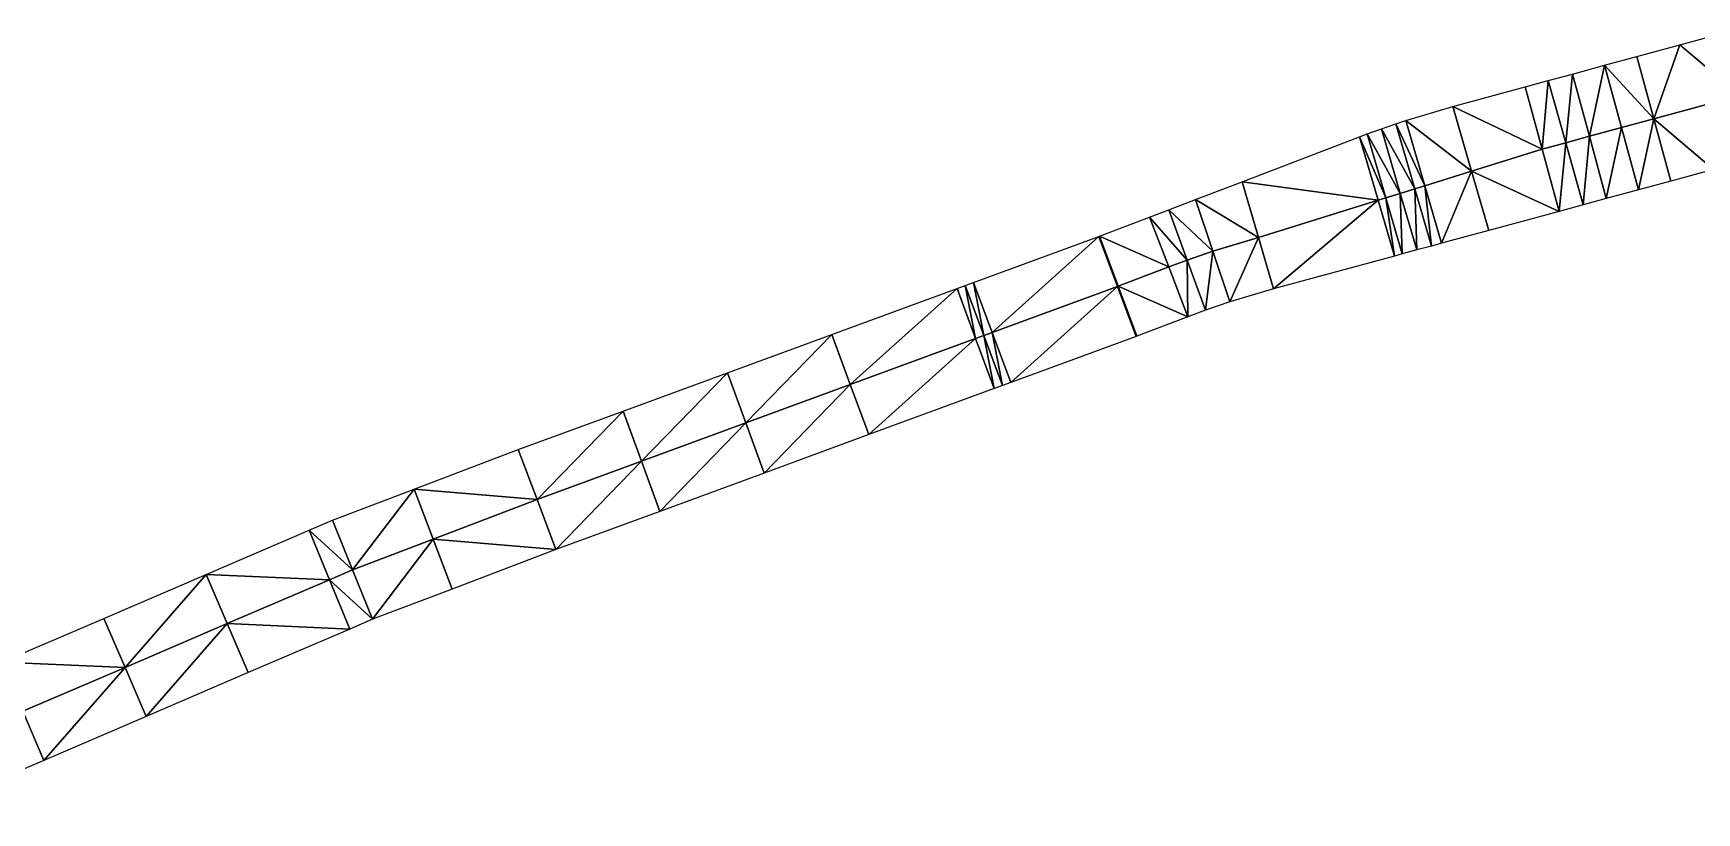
# Model space of a CAD drawing. Header units: millimetres. Extents: x 236046 to 236475, y 140480 to 140633.
# Drawn here: x 236083.38 to 236120.76, y 140603.31 to 140620.83 of the extents above; entities that cross this region are included whole.
import ezdxf

# ---------------------------------------------------------------- set-up
doc = ezdxf.new("R2010")
doc.units = ezdxf.units.MM
doc.layers.add('pas de calque', color=7, linetype='Continuous')

msp = doc.modelspace()

# ---------------------------------------------------------------- linework, layer by layer
at = {"layer": 'pas de calque'}
for points in [[(236120.378, 140620.57, 74.57), (236121.343, 140620.832, 74.666), (236121.723, 140619.433, 74.688), (236120.378, 140620.57, 74.57)], [(236119.793, 140618.909, 74.495), (236119.413, 140620.308, 74.473), (236120.378, 140620.57, 74.57), (236119.793, 140618.909, 74.495)], [(236120.378, 140620.57, 74.57), (236121.723, 140619.433, 74.688), (236119.793, 140618.909, 74.495), (236120.378, 140620.57, 74.57)], [(236118.689, 140620.112, 74.466), (236118.345, 140618.516, 74.48), (236117.965, 140619.915, 74.458), (236118.689, 140620.112, 74.466)], [(236119.069, 140618.713, 74.488), (236118.345, 140618.516, 74.48), (236118.689, 140620.112, 74.466), (236119.069, 140618.713, 74.488)], [(236119.413, 140620.308, 74.473), (236119.793, 140618.909, 74.495), (236118.689, 140620.112, 74.466), (236119.413, 140620.308, 74.473)], [(236118.689, 140620.112, 74.466), (236119.793, 140618.909, 74.495), (236119.069, 140618.713, 74.488), (236118.689, 140620.112, 74.466)], [(236116.904, 140619.627, 74.354), (236117.284, 140618.228, 74.376), (236115.274, 140619.185, 74.345), (236116.904, 140619.627, 74.354)], [(236116.904, 140619.627, 74.354), (236117.421, 140619.768, 74.405), (236117.284, 140618.228, 74.376), (236116.904, 140619.627, 74.354)], [(236117.815, 140618.372, 74.428), (236117.284, 140618.228, 74.376), (236117.421, 140619.768, 74.405), (236117.815, 140618.372, 74.428)], [(236117.421, 140619.768, 74.405), (236117.965, 140619.915, 74.458), (236117.815, 140618.372, 74.428), (236117.421, 140619.768, 74.405)], [(236118.345, 140618.516, 74.48), (236117.815, 140618.372, 74.428), (236117.965, 140619.915, 74.458), (236118.345, 140618.516, 74.48)], [(236121.138, 140617.772, 74.613), (236119.793, 140618.909, 74.495), (236121.723, 140619.433, 74.688), (236121.138, 140617.772, 74.613)], [(236114.218, 140618.869, 74.343), (236114.646, 140617.404, 74.366), (236113.994, 140618.795, 74.343), (236114.218, 140618.869, 74.343)], [(236114.218, 140618.869, 74.343), (236115.274, 140619.185, 74.345), (236115.697, 140617.733, 74.367), (236114.218, 140618.869, 74.343)], [(236114.646, 140617.404, 74.366), (236114.218, 140618.869, 74.343), (236115.697, 140617.733, 74.367), (236114.646, 140617.404, 74.366)], [(236115.274, 140619.185, 74.345), (236117.284, 140618.228, 74.376), (236115.697, 140617.733, 74.367), (236115.274, 140619.185, 74.345)], [(236119.069, 140618.713, 74.488), (236119.793, 140618.909, 74.495), (236119.449, 140617.313, 74.509), (236119.069, 140618.713, 74.488)], [(236119.449, 140617.313, 74.509), (236119.793, 140618.909, 74.495), (236120.173, 140617.51, 74.517), (236119.449, 140617.313, 74.509)], [(236120.173, 140617.51, 74.517), (236119.793, 140618.909, 74.495), (236121.138, 140617.772, 74.613), (236120.173, 140617.51, 74.517)], [(236113.599, 140617.078, 74.364), (236110.543, 140617.495, 74.34), (236113.183, 140618.503, 74.342), (236113.599, 140617.078, 74.364)], [(236113.774, 140617.132, 74.364), (236113.183, 140618.503, 74.342), (236113.355, 140618.568, 74.342), (236113.774, 140617.132, 74.364)], [(236113.183, 140618.503, 74.342), (236113.774, 140617.132, 74.364), (236113.599, 140617.078, 74.364), (236113.183, 140618.503, 74.342)], [(236114.097, 140617.233, 74.365), (236113.355, 140618.568, 74.342), (236113.673, 140618.684, 74.342), (236114.097, 140617.233, 74.365)], [(236114.097, 140617.233, 74.365), (236113.774, 140617.132, 74.364), (236113.355, 140618.568, 74.342), (236114.097, 140617.233, 74.365)], [(236113.994, 140618.795, 74.343), (236114.42, 140617.334, 74.365), (236113.673, 140618.684, 74.342), (236113.994, 140618.795, 74.343)], [(236114.42, 140617.334, 74.365), (236114.097, 140617.233, 74.365), (236113.673, 140618.684, 74.342), (236114.42, 140617.334, 74.365)], [(236114.42, 140617.334, 74.365), (236113.994, 140618.795, 74.343), (236114.646, 140617.404, 74.366), (236114.42, 140617.334, 74.365)], [(236118.345, 140618.516, 74.48), (236118.208, 140616.976, 74.451), (236117.815, 140618.372, 74.428), (236118.345, 140618.516, 74.48)], [(236118.725, 140617.117, 74.502), (236118.208, 140616.976, 74.451), (236118.345, 140618.516, 74.48), (236118.725, 140617.117, 74.502)], [(236119.069, 140618.713, 74.488), (236118.725, 140617.117, 74.502), (236118.345, 140618.516, 74.48), (236119.069, 140618.713, 74.488)], [(236118.725, 140617.117, 74.502), (236119.069, 140618.713, 74.488), (236119.449, 140617.313, 74.509), (236118.725, 140617.117, 74.502)], [(236117.284, 140618.228, 74.376), (236117.664, 140616.828, 74.397), (236115.697, 140617.733, 74.367), (236117.284, 140618.228, 74.376)], [(236117.284, 140618.228, 74.376), (236117.815, 140618.372, 74.428), (236117.664, 140616.828, 74.397), (236117.284, 140618.228, 74.376)], [(236118.208, 140616.976, 74.451), (236117.664, 140616.828, 74.397), (236117.815, 140618.372, 74.428), (236118.208, 140616.976, 74.451)], [(236110.91, 140616.238, 74.36), (236109.492, 140617.094, 74.339), (236110.543, 140617.495, 74.34), (236110.91, 140616.238, 74.36)], [(236110.543, 140617.495, 74.34), (236113.599, 140617.078, 74.364), (236110.91, 140616.238, 74.36), (236110.543, 140617.495, 74.34)], [(236114.42, 140617.334, 74.365), (236114.646, 140617.404, 74.366), (236114.795, 140616.05, 74.385), (236114.42, 140617.334, 74.365)], [(236114.646, 140617.404, 74.366), (236115.697, 140617.733, 74.367), (236115.023, 140616.111, 74.386), (236114.646, 140617.404, 74.366)], [(236115.023, 140616.111, 74.386), (236114.795, 140616.05, 74.385), (236114.646, 140617.404, 74.366), (236115.023, 140616.111, 74.386)], [(236115.697, 140617.733, 74.367), (236116.086, 140616.4, 74.388), (236115.023, 140616.111, 74.386), (236115.697, 140617.733, 74.367)], [(236116.086, 140616.4, 74.388), (236115.697, 140617.733, 74.367), (236117.664, 140616.828, 74.397), (236116.086, 140616.4, 74.388)], [(236109.492, 140617.094, 74.339), (236109.885, 140615.932, 74.358), (236108.896, 140616.866, 74.338), (236109.492, 140617.094, 74.339)], [(236109.885, 140615.932, 74.358), (236109.492, 140617.094, 74.339), (236110.91, 140616.238, 74.36), (236109.885, 140615.932, 74.358)], [(236110.91, 140616.238, 74.36), (236113.599, 140617.078, 74.364), (236111.247, 140615.086, 74.378), (236110.91, 140616.238, 74.36)], [(236113.599, 140617.078, 74.364), (236113.965, 140615.824, 74.384), (236111.247, 140615.086, 74.378), (236113.599, 140617.078, 74.364)], [(236113.599, 140617.078, 74.364), (236113.774, 140617.132, 74.364), (236113.965, 140615.824, 74.384), (236113.599, 140617.078, 74.364)], [(236113.774, 140617.132, 74.364), (236114.097, 140617.233, 74.365), (236114.142, 140615.872, 74.384), (236113.774, 140617.132, 74.364)], [(236114.142, 140615.872, 74.384), (236113.965, 140615.824, 74.384), (236113.774, 140617.132, 74.364), (236114.142, 140615.872, 74.384)], [(236114.42, 140617.334, 74.365), (236114.468, 140615.961, 74.385), (236114.097, 140617.233, 74.365), (236114.42, 140617.334, 74.365)], [(236114.468, 140615.961, 74.385), (236114.142, 140615.872, 74.384), (236114.097, 140617.233, 74.365), (236114.468, 140615.961, 74.385)], [(236114.468, 140615.961, 74.385), (236114.42, 140617.334, 74.365), (236114.795, 140616.05, 74.385), (236114.468, 140615.961, 74.385)], [(236108.894, 140615.581, 74.356), (236107.334, 140616.27, 74.336), (236108.463, 140616.701, 74.338), (236108.894, 140615.581, 74.356)], [(236108.463, 140616.701, 74.338), (236108.896, 140616.866, 74.338), (236109.31, 140615.735, 74.357), (236108.463, 140616.701, 74.338)], [(236109.31, 140615.735, 74.357), (236108.894, 140615.581, 74.356), (236108.463, 140616.701, 74.338), (236109.31, 140615.735, 74.357)], [(236109.885, 140615.932, 74.358), (236109.31, 140615.735, 74.357), (236108.896, 140616.866, 74.338), (236109.885, 140615.932, 74.358)], [(236104.507, 140615.231, 74.332), (236107.32, 140616.264, 74.336), (236104.925, 140614.106, 74.35), (236104.507, 140615.231, 74.332)], [(236107.32, 140616.264, 74.336), (236107.741, 140615.14, 74.354), (236104.925, 140614.106, 74.35), (236107.32, 140616.264, 74.336)], [(236107.334, 140616.27, 74.336), (236107.755, 140615.146, 74.354), (236107.32, 140616.264, 74.336), (236107.334, 140616.27, 74.336)], [(236107.741, 140615.14, 74.354), (236107.32, 140616.264, 74.336), (236107.755, 140615.146, 74.354), (236107.741, 140615.14, 74.354)], [(236107.755, 140615.146, 74.354), (236107.334, 140616.27, 74.336), (236108.894, 140615.581, 74.356), (236107.755, 140615.146, 74.354)], [(236109.31, 140615.735, 74.357), (236109.885, 140615.932, 74.358), (236109.722, 140614.608, 74.375), (236109.31, 140615.735, 74.357)], [(236109.885, 140615.932, 74.358), (236110.269, 140614.795, 74.376), (236109.722, 140614.608, 74.375), (236109.885, 140615.932, 74.358)], [(236110.91, 140616.238, 74.36), (236110.269, 140614.795, 74.376), (236109.885, 140615.932, 74.358), (236110.91, 140616.238, 74.36)], [(236110.269, 140614.795, 74.376), (236110.91, 140616.238, 74.36), (236111.247, 140615.086, 74.378), (236110.269, 140614.795, 74.376)], [(236108.894, 140615.581, 74.356), (236109.326, 140614.461, 74.374), (236107.755, 140615.146, 74.354), (236108.894, 140615.581, 74.356)], [(236109.326, 140614.461, 74.374), (236108.894, 140615.581, 74.356), (236109.31, 140615.735, 74.357), (236109.326, 140614.461, 74.374)], [(236109.326, 140614.461, 74.374), (236109.31, 140615.735, 74.357), (236109.722, 140614.608, 74.375), (236109.326, 140614.461, 74.374)], [(236104.322, 140615.163, 74.331), (236104.554, 140613.97, 74.349), (236104.137, 140615.095, 74.331), (236104.322, 140615.163, 74.331)], [(236104.322, 140615.163, 74.331), (236104.507, 140615.231, 74.332), (236104.739, 140614.038, 74.349), (236104.322, 140615.163, 74.331)], [(236104.554, 140613.97, 74.349), (236104.322, 140615.163, 74.331), (236104.739, 140614.038, 74.349), (236104.554, 140613.97, 74.349)], [(236104.925, 140614.106, 74.35), (236104.739, 140614.038, 74.349), (236104.507, 140615.231, 74.332), (236104.925, 140614.106, 74.35)], [(236107.741, 140615.14, 74.354), (236105.342, 140612.981, 74.368), (236104.925, 140614.106, 74.35), (236107.741, 140615.14, 74.354)], [(236107.741, 140615.14, 74.354), (236108.162, 140614.017, 74.372), (236105.342, 140612.981, 74.368), (236107.741, 140615.14, 74.354)], [(236107.741, 140615.14, 74.354), (236107.755, 140615.146, 74.354), (236108.176, 140614.022, 74.372), (236107.741, 140615.14, 74.354)], [(236107.741, 140615.14, 74.354), (236108.176, 140614.022, 74.372), (236108.162, 140614.017, 74.372), (236107.741, 140615.14, 74.354)], [(236107.755, 140615.146, 74.354), (236109.326, 140614.461, 74.374), (236108.176, 140614.022, 74.372), (236107.755, 140615.146, 74.354)], [(236101.325, 140614.062, 74.327), (236104.137, 140615.095, 74.331), (236101.738, 140612.936, 74.345), (236101.325, 140614.062, 74.327)], [(236104.137, 140615.095, 74.331), (236104.554, 140613.97, 74.349), (236101.738, 140612.936, 74.345), (236104.137, 140615.095, 74.331)], [(236098.978, 140613.2, 74.323), (236101.325, 140614.062, 74.327), (236099.392, 140612.074, 74.341), (236098.978, 140613.2, 74.323)], [(236101.325, 140614.062, 74.327), (236101.738, 140612.936, 74.345), (236099.392, 140612.074, 74.341), (236101.325, 140614.062, 74.327)], [(236104.739, 140614.038, 74.349), (236104.972, 140612.845, 74.367), (236104.554, 140613.97, 74.349), (236104.739, 140614.038, 74.349)], [(236105.157, 140612.913, 74.367), (236104.739, 140614.038, 74.349), (236104.925, 140614.106, 74.35), (236105.157, 140612.913, 74.367)], [(236105.157, 140612.913, 74.367), (236104.972, 140612.845, 74.367), (236104.739, 140614.038, 74.349), (236105.157, 140612.913, 74.367)], [(236105.342, 140612.981, 74.368), (236105.157, 140612.913, 74.367), (236104.925, 140614.106, 74.35), (236105.342, 140612.981, 74.368)], [(236104.554, 140613.97, 74.349), (236102.152, 140611.809, 74.363), (236101.738, 140612.936, 74.345), (236104.554, 140613.97, 74.349)], [(236104.554, 140613.97, 74.349), (236104.972, 140612.845, 74.367), (236102.152, 140611.809, 74.363), (236104.554, 140613.97, 74.349)], [(236098.978, 140613.2, 74.323), (236097.045, 140611.212, 74.337), (236096.631, 140612.338, 74.319), (236098.978, 140613.2, 74.323)], [(236097.045, 140611.212, 74.337), (236098.978, 140613.2, 74.323), (236099.392, 140612.074, 74.341), (236097.045, 140611.212, 74.337)], [(236099.392, 140612.074, 74.341), (236101.738, 140612.936, 74.345), (236099.805, 140610.947, 74.359), (236099.392, 140612.074, 74.341)], [(236099.805, 140610.947, 74.359), (236101.738, 140612.936, 74.345), (236102.152, 140611.809, 74.363), (236099.805, 140610.947, 74.359)], [(236094.278, 140611.474, 74.315), (236096.631, 140612.338, 74.319), (236094.698, 140610.35, 74.333), (236094.278, 140611.474, 74.315)], [(236094.698, 140610.35, 74.333), (236096.631, 140612.338, 74.319), (236097.045, 140611.212, 74.337), (236094.698, 140610.35, 74.333)], [(236099.392, 140612.074, 74.341), (236097.459, 140610.085, 74.355), (236097.045, 140611.212, 74.337), (236099.392, 140612.074, 74.341)], [(236097.459, 140610.085, 74.355), (236099.392, 140612.074, 74.341), (236099.805, 140610.947, 74.359), (236097.459, 140610.085, 74.355)], [(236094.698, 140610.35, 74.333), (236091.935, 140610.582, 74.311), (236094.278, 140611.474, 74.315), (236094.698, 140610.35, 74.333)], [(236097.045, 140611.212, 74.337), (236095.119, 140609.226, 74.351), (236094.698, 140610.35, 74.333), (236097.045, 140611.212, 74.337)], [(236095.119, 140609.226, 74.351), (236097.045, 140611.212, 74.337), (236097.459, 140610.085, 74.355), (236095.119, 140609.226, 74.351)], [(236090.555, 140608.772, 74.326), (236090.104, 140609.884, 74.308), (236091.935, 140610.582, 74.311), (236090.555, 140608.772, 74.326)], [(236091.935, 140610.582, 74.311), (236092.362, 140609.46, 74.329), (236090.555, 140608.772, 74.326), (236091.935, 140610.582, 74.311)], [(236091.935, 140610.582, 74.311), (236094.698, 140610.35, 74.333), (236092.362, 140609.46, 74.329), (236091.935, 140610.582, 74.311)], [(236092.362, 140609.46, 74.329), (236094.698, 140610.35, 74.333), (236095.119, 140609.226, 74.351), (236092.362, 140609.46, 74.329)], [(236089.58, 140609.659, 74.307), (236090.034, 140608.548, 74.325), (236087.264, 140608.665, 74.303), (236089.58, 140609.659, 74.307)], [(236090.555, 140608.772, 74.326), (236089.58, 140609.659, 74.307), (236090.104, 140609.884, 74.308), (236090.555, 140608.772, 74.326)], [(236089.58, 140609.659, 74.307), (236090.555, 140608.772, 74.326), (236090.034, 140608.548, 74.325), (236089.58, 140609.659, 74.307)], [(236092.362, 140609.46, 74.329), (236091.005, 140607.659, 74.344), (236090.555, 140608.772, 74.326), (236092.362, 140609.46, 74.329)], [(236092.362, 140609.46, 74.329), (236092.789, 140608.339, 74.347), (236091.005, 140607.659, 74.344), (236092.362, 140609.46, 74.329)], [(236092.789, 140608.339, 74.347), (236092.362, 140609.46, 74.329), (236095.119, 140609.226, 74.351), (236092.789, 140608.339, 74.347)], [(236087.264, 140608.665, 74.303), (236085.44, 140606.577, 74.317), (236084.966, 140607.68, 74.299), (236087.264, 140608.665, 74.303)], [(236085.44, 140606.577, 74.317), (236087.264, 140608.665, 74.303), (236087.737, 140607.563, 74.321), (236085.44, 140606.577, 74.317)], [(236087.737, 140607.563, 74.321), (236087.264, 140608.665, 74.303), (236090.034, 140608.548, 74.325), (236087.737, 140607.563, 74.321)], [(236087.737, 140607.563, 74.321), (236090.034, 140608.548, 74.325), (236090.489, 140607.438, 74.343), (236087.737, 140607.563, 74.321)], [(236091.005, 140607.659, 74.344), (236090.034, 140608.548, 74.325), (236090.555, 140608.772, 74.326), (236091.005, 140607.659, 74.344)], [(236090.489, 140607.438, 74.343), (236090.034, 140608.548, 74.325), (236091.005, 140607.659, 74.344), (236090.489, 140607.438, 74.343)], [(236085.44, 140606.577, 74.317), (236082.669, 140606.694, 74.295), (236084.966, 140607.68, 74.299), (236085.44, 140606.577, 74.317)], [(236087.737, 140607.563, 74.321), (236085.913, 140605.474, 74.335), (236085.44, 140606.577, 74.317), (236087.737, 140607.563, 74.321)], [(236087.737, 140607.563, 74.321), (236088.21, 140606.46, 74.339), (236085.913, 140605.474, 74.335), (236087.737, 140607.563, 74.321)], [(236090.489, 140607.438, 74.343), (236088.21, 140606.46, 74.339), (236087.737, 140607.563, 74.321), (236090.489, 140607.438, 74.343)], [(236082.669, 140606.694, 74.295), (236085.44, 140606.577, 74.317), (236083.142, 140605.591, 74.313), (236082.669, 140606.694, 74.295)], [(236085.44, 140606.577, 74.317), (236083.615, 140604.488, 74.331), (236083.142, 140605.591, 74.313), (236085.44, 140606.577, 74.317)], [(236085.44, 140606.577, 74.317), (236085.913, 140605.474, 74.335), (236083.615, 140604.488, 74.331), (236085.44, 140606.577, 74.317)], [(236080.868, 140603.31, 74.327), (236083.142, 140605.591, 74.313), (236083.615, 140604.488, 74.331), (236080.868, 140603.31, 74.327)]]:
    msp.add_3dface(points, dxfattribs=at)

doc.saveas('drawing.dxf')
